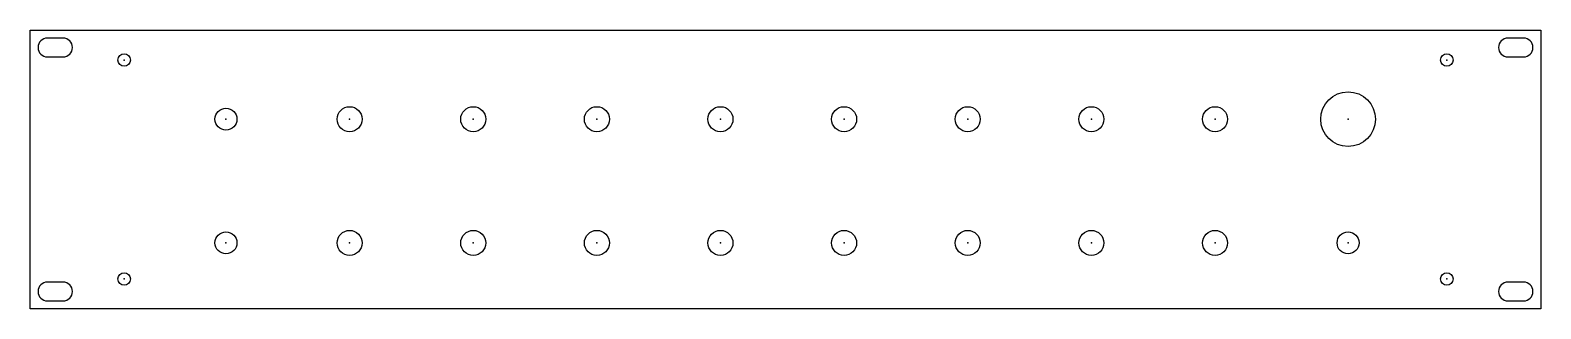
# Model space of a CAD drawing. Header units: millimetres. Extents: x 0 to 483, y -89 to 0.
import ezdxf

# ---------------------------------------------------------------- set-up
doc = ezdxf.new("R2010")
doc.units = ezdxf.units.MM
doc.layers.get('0').update_dxf_attribs({"linetype": 'CONTINUOUS'})

msp = doc.modelspace()

# ---------------------------------------------------------------- linework, layer by layer
msp.add_lwpolyline([(482.6, -88.9), (0, -88.9), (0, 0), (482.6, 0)], close=True)
for points in [[(10.5, -8.5, 1), (10.5, -2.5), (5.5, -2.5, 1), (5.5, -8.5)], [(477.1, -8.5, 1), (477.1, -2.5), (472.1, -2.5, 1), (472.1, -8.5)], [(10.5, -86.4, 1), (10.5, -80.4), (5.5, -80.4, 1), (5.5, -86.4)], [(477.1, -86.4, 1), (477.1, -80.4), (472.1, -80.4, 1), (472.1, -86.4)]]:
    msp.add_lwpolyline(points, format="xyb", close=True)
for centre, radius in [((30, -9.5), 2), ((452.6, -9.5), 2), ((421.03, -28.39), 8.73), ((62.53, -28.39), 3.5), ((102.03, -28.39), 3.99), ((141.53, -28.39), 3.99), ((181.03, -28.39), 3.99), ((220.53, -28.39), 3.99), ((260.03, -28.39), 3.99), ((299.53, -28.39), 3.99), ((339.03, -28.39), 3.99), ((378.53, -28.39), 3.99), ((62.53, -67.87), 3.5), ((102.03, -67.87), 3.99), ((141.53, -67.87), 3.99), ((181.03, -67.87), 3.99), ((220.53, -67.87), 3.99), ((260.03, -67.87), 3.99), ((299.53, -67.87), 3.99), ((339.03, -67.87), 3.99), ((378.53, -67.87), 3.99), ((421.03, -67.87), 3.5), ((30, -79.4), 2), ((452.6, -79.4), 2)]:
    msp.add_circle(centre, radius)
for p in [(30, -9.5), (452.6, -9.5), (62.53, -28.39), (102.03, -28.39), (141.53, -28.39), (181.03, -28.39), (220.53, -28.39), (260.03, -28.39), (299.53, -28.39), (339.03, -28.39), (378.53, -28.39), (421.03, -28.39), (62.53, -67.87), (102.03, -67.87), (141.53, -67.87), (181.03, -67.87), (220.53, -67.87), (260.03, -67.87), (299.53, -67.87), (339.03, -67.87), (378.53, -67.87), (421.03, -67.87), (30, -79.4), (452.6, -79.4)]:
    msp.add_point(p)

doc.saveas('drawing.dxf')
